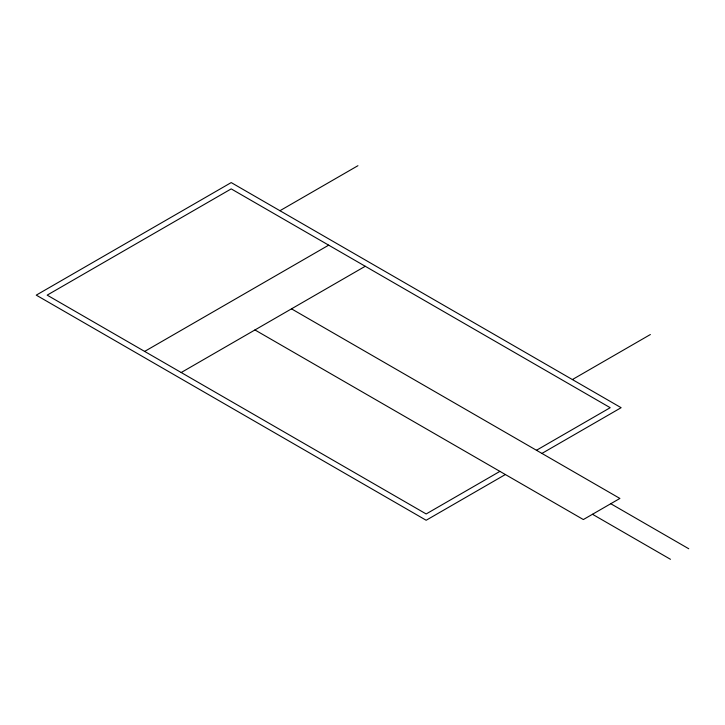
<?xml version="1.0" encoding="UTF-8"?>
<svg xmlns="http://www.w3.org/2000/svg" width="725" height="725" viewBox="0 0 725 725"><rect width="100%" height="100%" fill="white"/><g stroke="black" fill="none" stroke-linecap="round" stroke-linejoin="round"><path stroke-width="1.09" d="M279.95 210.721L357.933 165.699M144.647 351.417L328.688 245.168M181.205 372.523L365.246 266.274M572.388 379.556L650.37 334.533M499.906 471.377L426.164 513.952L47.17 295.138L231.212 188.89L610.205 407.695L536.464 450.27M505.37 474.531L426.164 520.26L36.25 295.138L231.212 182.582L621.126 407.695L541.919 453.424M291.495 308.841L619.902 498.447L583.353 519.553L254.946 329.947M610.767 503.721L688.75 548.752M592.488 514.279L670.471 559.301"/></g></svg>
